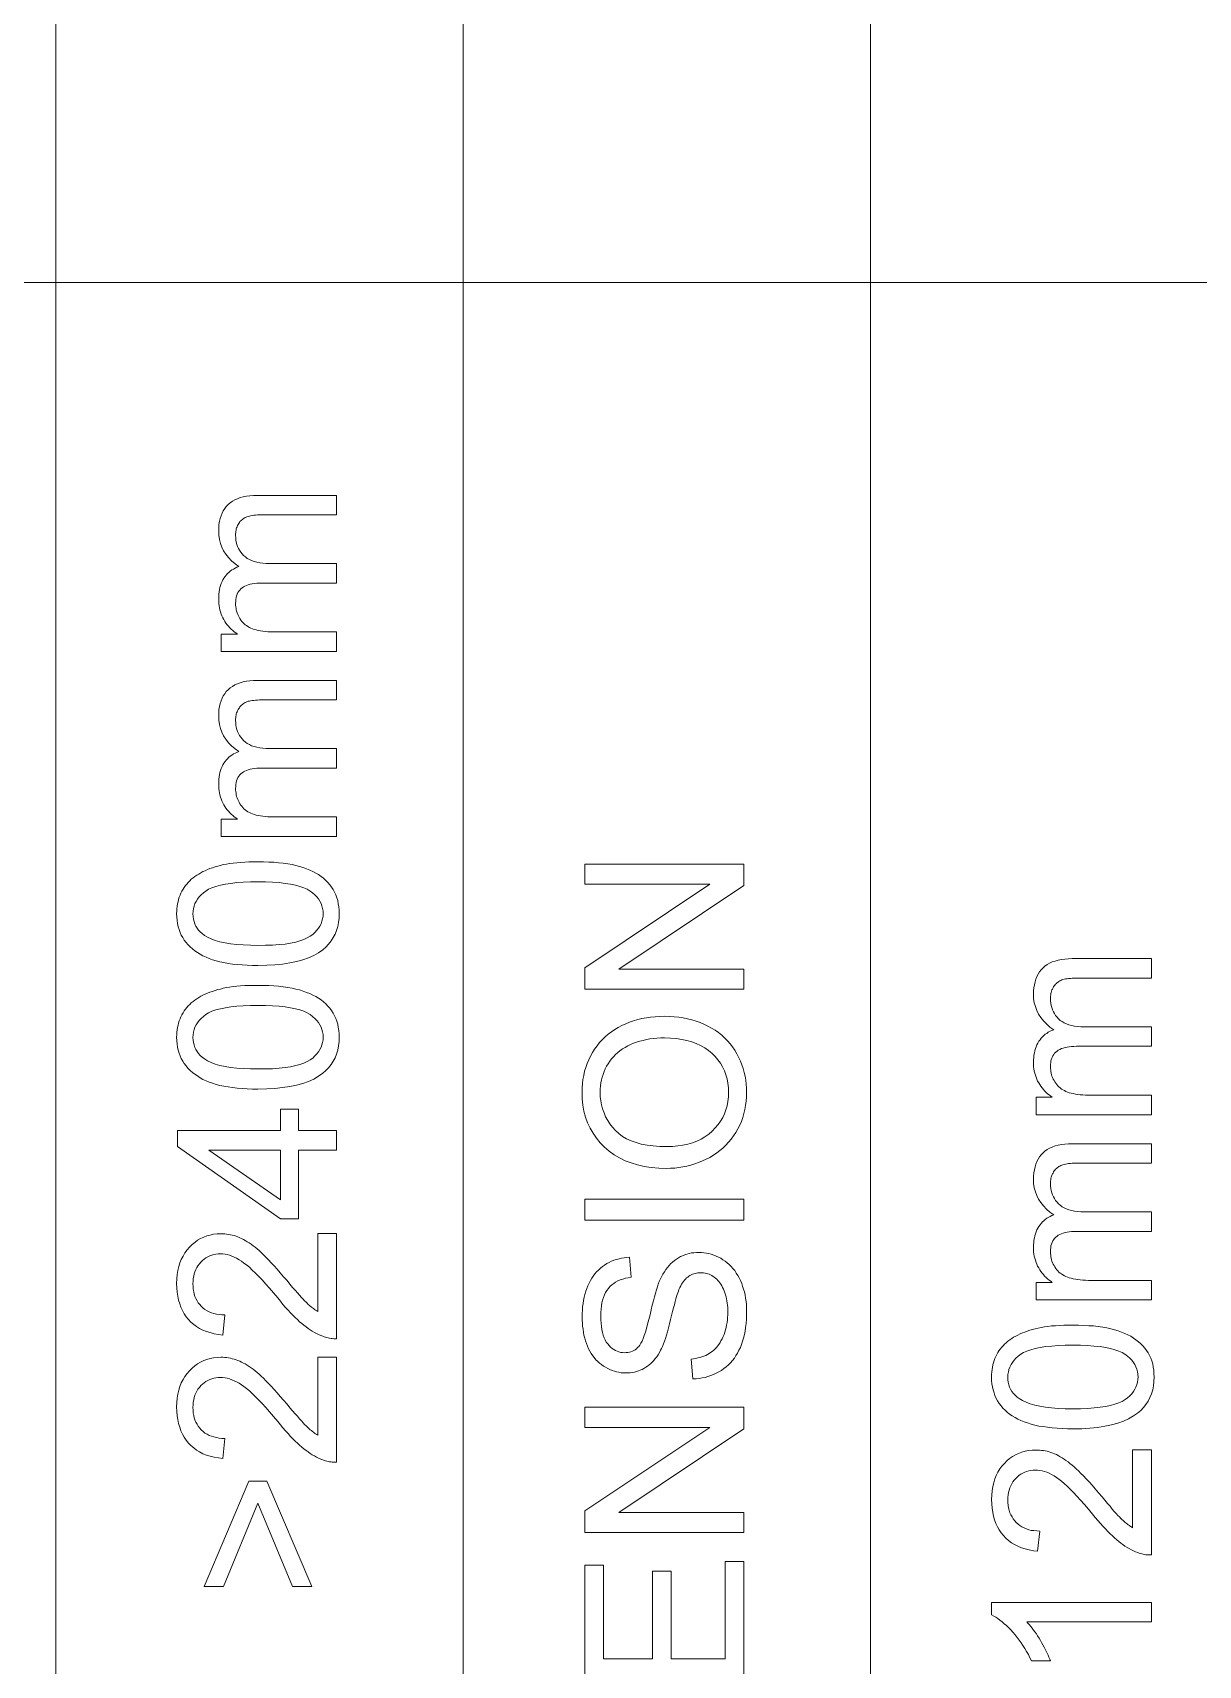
# Model space of a CAD drawing. Extents: x 23 to 417, y 3 to 294.
# Drawn here: x 210.13 to 217.45, y 16.53 to 26.79 of the extents above; entities that cross this region are included whole.
import ezdxf

# ---------------------------------------------------------------- set-up
doc = ezdxf.new("R2010")
doc.units = 0

msp = doc.modelspace()

# ---------------------------------------------------------------- linework, layer by layer
at = {"color": 7, "lineweight": 13}
for p, q in [((210.272, 10.222), (210.272, 50.222)), ((212.833, 10.222), (212.833, 50.222)), ((215.393, 10.222), (215.393, 50.222)), ((182.104, 25.222), (230.758, 25.222))]:
    msp.add_line(p, q, dxfattribs=at)
for points in [[(212.037, 22.903), (211.312, 22.903), (211.312, 23.012), (211.414, 23.012), (211.403, 23.019), (211.393, 23.027), (211.384, 23.035), (211.375, 23.043), (211.366, 23.052), (211.357, 23.061), (211.349, 23.071), (211.342, 23.081), (211.335, 23.092), (211.328, 23.103), (211.322, 23.115), (211.316, 23.126), (211.312, 23.138), (211.307, 23.151), (211.304, 23.164), (211.301, 23.177), (211.299, 23.19), (211.297, 23.204), (211.296, 23.218), (211.296, 23.232), (211.296, 23.248), (211.297, 23.263), (211.299, 23.278), (211.301, 23.292), (211.304, 23.305), (211.308, 23.318), (211.312, 23.33), (211.317, 23.342), (211.323, 23.353), (211.329, 23.364), (211.336, 23.374), (211.344, 23.383), (211.352, 23.392), (211.36, 23.4), (211.369, 23.408), (211.379, 23.415), (211.389, 23.421), (211.4, 23.427), (211.411, 23.432), (211.423, 23.437), (211.399, 23.454), (211.377, 23.473), (211.358, 23.493), (211.341, 23.514), (211.327, 23.536), (211.316, 23.558), (211.307, 23.582), (211.301, 23.607), (211.297, 23.633), (211.296, 23.66), (211.296, 23.681), (211.298, 23.701), (211.301, 23.721), (211.305, 23.739), (211.311, 23.756), (211.317, 23.772), (211.325, 23.787), (211.334, 23.801), (211.344, 23.814), (211.355, 23.826), (211.368, 23.837), (211.382, 23.847), (211.397, 23.856), (211.414, 23.863), (211.431, 23.87), (211.45, 23.875), (211.471, 23.879), (211.492, 23.882), (211.515, 23.884), (211.539, 23.884), (212.037, 23.884), (212.037, 23.762), (211.58, 23.762), (211.566, 23.762), (211.552, 23.762), (211.54, 23.761), (211.528, 23.76), (211.517, 23.759), (211.507, 23.758), (211.497, 23.756), (211.489, 23.754), (211.481, 23.752), (211.474, 23.75), (211.468, 23.747), (211.462, 23.745), (211.456, 23.741), (211.45, 23.737), (211.445, 23.733), (211.44, 23.729), (211.435, 23.724), (211.43, 23.719), (211.426, 23.713), (211.422, 23.707), (211.418, 23.7), (211.415, 23.694), (211.412, 23.687), (211.409, 23.68), (211.407, 23.673), (211.405, 23.665), (211.404, 23.657), (211.403, 23.65), (211.402, 23.641), (211.402, 23.633), (211.403, 23.618), (211.404, 23.604), (211.407, 23.59), (211.41, 23.576), (211.415, 23.563), (211.42, 23.551), (211.427, 23.539), (211.435, 23.527), (211.443, 23.517), (211.453, 23.506), (211.464, 23.497), (211.476, 23.488), (211.489, 23.48), (211.503, 23.474), (211.519, 23.468), (211.536, 23.464), (211.554, 23.46), (211.573, 23.458), (211.594, 23.456), (211.616, 23.456), (212.037, 23.456), (212.037, 23.333), (211.566, 23.333), (211.55, 23.333), (211.535, 23.332), (211.52, 23.33), (211.507, 23.328), (211.494, 23.325), (211.482, 23.322), (211.471, 23.318), (211.461, 23.314), (211.452, 23.309), (211.443, 23.303), (211.435, 23.297), (211.428, 23.289), (211.422, 23.281), (211.417, 23.273), (211.412, 23.263), (211.409, 23.253), (211.406, 23.242), (211.404, 23.23), (211.403, 23.218), (211.402, 23.205), (211.402, 23.194), (211.403, 23.184), (211.405, 23.174), (211.407, 23.165), (211.409, 23.155), (211.412, 23.145), (211.416, 23.136), (211.42, 23.127), (211.424, 23.118), (211.429, 23.109), (211.435, 23.1), (211.441, 23.092), (211.448, 23.085), (211.455, 23.078), (211.463, 23.071), (211.471, 23.065), (211.48, 23.059), (211.489, 23.054), (211.499, 23.049), (211.509, 23.045), (211.52, 23.041), (211.532, 23.038), (211.545, 23.035), (211.559, 23.032), (211.573, 23.03), (211.589, 23.028), (211.606, 23.027), (211.623, 23.026), (211.641, 23.026), (211.661, 23.025), (212.037, 23.025)], [(212.037, 21.739), (211.312, 21.739), (211.312, 21.849), (211.414, 21.849), (211.403, 21.856), (211.393, 21.863), (211.384, 21.871), (211.375, 21.88), (211.366, 21.888), (211.357, 21.898), (211.349, 21.907), (211.342, 21.918), (211.335, 21.928), (211.328, 21.939), (211.322, 21.951), (211.316, 21.963), (211.312, 21.975), (211.307, 21.987), (211.304, 22), (211.301, 22.013), (211.299, 22.026), (211.297, 22.04), (211.296, 22.054), (211.296, 22.068), (211.296, 22.084), (211.297, 22.099), (211.299, 22.114), (211.301, 22.128), (211.304, 22.142), (211.308, 22.154), (211.312, 22.167), (211.317, 22.179), (211.323, 22.19), (211.329, 22.2), (211.336, 22.21), (211.344, 22.22), (211.352, 22.228), (211.36, 22.237), (211.369, 22.244), (211.379, 22.251), (211.389, 22.258), (211.4, 22.263), (211.411, 22.268), (211.423, 22.273), (211.399, 22.291), (211.377, 22.309), (211.358, 22.329), (211.341, 22.35), (211.327, 22.372), (211.316, 22.395), (211.307, 22.419), (211.301, 22.444), (211.297, 22.47), (211.296, 22.497), (211.296, 22.518), (211.298, 22.538), (211.301, 22.557), (211.305, 22.575), (211.311, 22.592), (211.317, 22.608), (211.325, 22.623), (211.334, 22.637), (211.344, 22.65), (211.355, 22.662), (211.368, 22.673), (211.382, 22.683), (211.397, 22.692), (211.414, 22.7), (211.431, 22.706), (211.45, 22.711), (211.471, 22.715), (211.492, 22.718), (211.515, 22.72), (211.539, 22.72), (212.037, 22.72), (212.037, 22.598), (211.58, 22.598), (211.566, 22.598), (211.552, 22.598), (211.54, 22.597), (211.528, 22.596), (211.517, 22.595), (211.507, 22.594), (211.497, 22.592), (211.489, 22.591), (211.481, 22.589), (211.474, 22.586), (211.468, 22.584), (211.462, 22.581), (211.456, 22.577), (211.45, 22.574), (211.445, 22.57), (211.44, 22.565), (211.435, 22.56), (211.43, 22.555), (211.426, 22.549), (211.422, 22.543), (211.418, 22.537), (211.415, 22.53), (211.412, 22.523), (211.409, 22.516), (211.407, 22.509), (211.405, 22.501), (211.404, 22.494), (211.403, 22.486), (211.402, 22.478), (211.402, 22.469), (211.403, 22.454), (211.404, 22.44), (211.407, 22.426), (211.41, 22.412), (211.415, 22.399), (211.42, 22.387), (211.427, 22.375), (211.435, 22.364), (211.443, 22.353), (211.453, 22.343), (211.464, 22.333), (211.476, 22.324), (211.489, 22.317), (211.503, 22.31), (211.519, 22.305), (211.536, 22.3), (211.554, 22.297), (211.573, 22.294), (211.594, 22.293), (211.616, 22.292), (212.037, 22.292), (212.037, 22.169), (211.566, 22.169), (211.55, 22.169), (211.535, 22.168), (211.52, 22.167), (211.507, 22.164), (211.494, 22.162), (211.482, 22.158), (211.471, 22.155), (211.461, 22.15), (211.452, 22.145), (211.443, 22.139), (211.435, 22.133), (211.428, 22.126), (211.422, 22.118), (211.417, 22.109), (211.412, 22.1), (211.409, 22.089), (211.406, 22.078), (211.404, 22.067), (211.403, 22.054), (211.402, 22.041), (211.402, 22.031), (211.403, 22.021), (211.405, 22.011), (211.407, 22.001), (211.409, 21.991), (211.412, 21.982), (211.416, 21.972), (211.42, 21.963), (211.424, 21.954), (211.429, 21.945), (211.435, 21.937), (211.441, 21.929), (211.448, 21.921), (211.455, 21.914), (211.463, 21.907), (211.471, 21.901), (211.48, 21.895), (211.489, 21.89), (211.499, 21.886), (211.509, 21.881), (211.52, 21.878), (211.532, 21.874), (211.545, 21.871), (211.559, 21.869), (211.573, 21.867), (211.589, 21.865), (211.606, 21.863), (211.623, 21.862), (211.641, 21.862), (211.661, 21.862), (212.037, 21.862)], [(211.543, 20.928), (211.509, 20.928), (211.475, 20.929), (211.443, 20.931), (211.413, 20.934), (211.383, 20.937), (211.355, 20.941), (211.329, 20.946), (211.304, 20.951), (211.28, 20.957), (211.258, 20.964), (211.237, 20.972), (211.217, 20.98), (211.197, 20.989), (211.179, 20.999), (211.162, 21.01), (211.146, 21.021), (211.131, 21.033), (211.117, 21.045), (211.103, 21.059), (211.091, 21.073), (211.08, 21.087), (211.07, 21.103), (211.061, 21.119), (211.054, 21.136), (211.047, 21.154), (211.042, 21.172), (211.038, 21.192), (211.035, 21.212), (211.033, 21.232), (211.032, 21.254), (211.033, 21.27), (211.034, 21.285), (211.035, 21.3), (211.038, 21.315), (211.041, 21.329), (211.044, 21.343), (211.048, 21.357), (211.053, 21.37), (211.059, 21.383), (211.065, 21.395), (211.072, 21.407), (211.079, 21.418), (211.087, 21.43), (211.095, 21.44), (211.104, 21.45), (211.114, 21.46), (211.124, 21.47), (211.135, 21.479), (211.146, 21.487), (211.158, 21.495), (211.171, 21.503), (211.184, 21.51), (211.197, 21.518), (211.211, 21.524), (211.226, 21.531), (211.241, 21.537), (211.257, 21.542), (211.273, 21.548), (211.29, 21.553), (211.307, 21.557), (211.325, 21.562), (211.345, 21.565), (211.365, 21.569), (211.387, 21.572), (211.41, 21.574), (211.434, 21.576), (211.46, 21.578), (211.486, 21.579), (211.514, 21.58), (211.543, 21.58), (211.578, 21.58), (211.611, 21.578), (211.643, 21.577), (211.673, 21.574), (211.702, 21.571), (211.73, 21.567), (211.757, 21.562), (211.782, 21.557), (211.805, 21.551), (211.827, 21.544), (211.849, 21.536), (211.869, 21.528), (211.888, 21.519), (211.906, 21.509), (211.923, 21.499), (211.94, 21.487), (211.955, 21.476), (211.969, 21.463), (211.982, 21.45), (211.995, 21.436), (212.006, 21.421), (212.016, 21.405), (212.025, 21.389), (212.032, 21.372), (212.039, 21.354), (212.044, 21.336), (212.048, 21.316), (212.051, 21.296), (212.053, 21.275), (212.054, 21.254), (212.053, 21.226), (212.049, 21.198), (212.044, 21.173), (212.037, 21.148), (212.028, 21.125), (212.016, 21.103), (212.003, 21.082), (211.987, 21.062), (211.97, 21.044), (211.95, 21.027), (211.923, 21.008), (211.894, 20.991), (211.861, 20.976), (211.825, 20.963), (211.786, 20.953), (211.744, 20.944), (211.698, 20.937), (211.65, 20.932), (211.598, 20.929)], [(214.597, 20.778), (213.597, 20.778), (213.597, 20.913), (214.382, 21.439), (213.597, 21.439), (213.597, 21.566), (214.597, 21.566), (214.597, 21.43), (213.811, 20.905), (214.597, 20.905)], [(211.543, 21.054), (211.591, 21.055), (211.635, 21.056), (211.676, 21.059), (211.714, 21.063), (211.748, 21.068), (211.78, 21.075), (211.807, 21.082), (211.832, 21.091), (211.853, 21.101), (211.871, 21.112), (211.887, 21.123), (211.9, 21.136), (211.913, 21.149), (211.923, 21.162), (211.932, 21.176), (211.94, 21.19), (211.945, 21.206), (211.949, 21.221), (211.952, 21.237), (211.953, 21.254), (211.952, 21.27), (211.949, 21.287), (211.945, 21.302), (211.94, 21.317), (211.932, 21.332), (211.923, 21.346), (211.913, 21.359), (211.9, 21.372), (211.886, 21.384), (211.871, 21.396), (211.853, 21.407), (211.832, 21.417), (211.807, 21.425), (211.779, 21.433), (211.748, 21.439), (211.714, 21.444), (211.676, 21.449), (211.635, 21.451), (211.591, 21.453), (211.543, 21.454), (211.496, 21.453), (211.451, 21.451), (211.41, 21.449), (211.372, 21.444), (211.338, 21.439), (211.307, 21.433), (211.279, 21.425), (211.254, 21.417), (211.233, 21.407), (211.215, 21.396), (211.2, 21.384), (211.186, 21.372), (211.174, 21.359), (211.163, 21.345), (211.154, 21.331), (211.147, 21.317), (211.141, 21.301), (211.137, 21.286), (211.135, 21.269), (211.134, 21.252), (211.135, 21.236), (211.137, 21.22), (211.141, 21.205), (211.146, 21.19), (211.152, 21.176), (211.16, 21.163), (211.169, 21.151), (211.18, 21.139), (211.192, 21.128), (211.206, 21.117), (211.226, 21.105), (211.248, 21.095), (211.275, 21.085), (211.304, 21.077), (211.336, 21.07), (211.371, 21.064), (211.41, 21.06), (211.451, 21.057), (211.496, 21.055)], [(217.158, 19.989), (216.434, 19.989), (216.434, 20.099), (216.535, 20.099), (216.525, 20.106), (216.515, 20.114), (216.505, 20.121), (216.496, 20.13), (216.487, 20.139), (216.479, 20.148), (216.471, 20.158), (216.463, 20.168), (216.456, 20.179), (216.45, 20.19), (216.443, 20.201), (216.438, 20.213), (216.433, 20.225), (216.429, 20.238), (216.425, 20.25), (216.422, 20.263), (216.42, 20.277), (216.418, 20.29), (216.418, 20.304), (216.417, 20.319), (216.418, 20.334), (216.419, 20.35), (216.42, 20.364), (216.423, 20.378), (216.426, 20.392), (216.429, 20.405), (216.434, 20.417), (216.439, 20.429), (216.444, 20.44), (216.451, 20.451), (216.458, 20.461), (216.465, 20.47), (216.473, 20.479), (216.482, 20.487), (216.491, 20.495), (216.5, 20.501), (216.51, 20.508), (216.521, 20.514), (216.532, 20.519), (216.544, 20.523), (216.52, 20.541), (216.498, 20.56), (216.479, 20.58), (216.463, 20.6), (216.449, 20.622), (216.437, 20.645), (216.429, 20.669), (216.422, 20.694), (216.418, 20.72), (216.417, 20.747), (216.418, 20.768), (216.42, 20.788), (216.423, 20.807), (216.427, 20.825), (216.432, 20.842), (216.439, 20.858), (216.446, 20.873), (216.455, 20.888), (216.466, 20.901), (216.477, 20.913), (216.489, 20.924), (216.503, 20.934), (216.518, 20.942), (216.535, 20.95), (216.553, 20.956), (216.572, 20.961), (216.592, 20.966), (216.614, 20.968), (216.637, 20.97), (216.661, 20.971), (217.158, 20.971), (217.158, 20.849), (216.702, 20.849), (216.687, 20.849), (216.674, 20.848), (216.661, 20.848), (216.649, 20.847), (216.638, 20.846), (216.628, 20.844), (216.619, 20.843), (216.61, 20.841), (216.602, 20.839), (216.596, 20.837), (216.589, 20.834), (216.583, 20.831), (216.577, 20.828), (216.572, 20.824), (216.566, 20.82), (216.561, 20.815), (216.556, 20.81), (216.552, 20.805), (216.547, 20.799), (216.543, 20.793), (216.54, 20.787), (216.536, 20.78), (216.533, 20.774), (216.531, 20.767), (216.529, 20.759), (216.527, 20.752), (216.525, 20.744), (216.524, 20.736), (216.524, 20.728), (216.524, 20.72), (216.524, 20.705), (216.526, 20.69), (216.528, 20.676), (216.532, 20.663), (216.536, 20.65), (216.542, 20.637), (216.548, 20.625), (216.556, 20.614), (216.565, 20.603), (216.574, 20.593), (216.585, 20.583), (216.597, 20.575), (216.61, 20.567), (216.625, 20.561), (216.64, 20.555), (216.657, 20.55), (216.675, 20.547), (216.695, 20.544), (216.715, 20.543), (216.737, 20.542), (217.158, 20.542), (217.158, 20.42), (216.687, 20.42), (216.671, 20.419), (216.656, 20.418), (216.642, 20.417), (216.628, 20.415), (216.616, 20.412), (216.604, 20.409), (216.593, 20.405), (216.583, 20.4), (216.573, 20.395), (216.565, 20.39), (216.557, 20.383), (216.55, 20.376), (216.544, 20.368), (216.538, 20.359), (216.534, 20.35), (216.53, 20.34), (216.527, 20.329), (216.525, 20.317), (216.524, 20.305), (216.524, 20.291), (216.524, 20.281), (216.525, 20.271), (216.526, 20.261), (216.528, 20.251), (216.53, 20.241), (216.533, 20.232), (216.537, 20.223), (216.541, 20.213), (216.546, 20.204), (216.551, 20.196), (216.557, 20.187), (216.563, 20.179), (216.57, 20.171), (216.577, 20.164), (216.584, 20.158), (216.593, 20.151), (216.601, 20.146), (216.611, 20.141), (216.62, 20.136), (216.631, 20.132), (216.642, 20.128), (216.654, 20.125), (216.666, 20.122), (216.68, 20.119), (216.695, 20.117), (216.71, 20.115), (216.727, 20.114), (216.744, 20.113), (216.763, 20.112), (216.782, 20.112), (217.158, 20.112)], [(211.543, 20.151), (211.509, 20.151), (211.475, 20.152), (211.443, 20.154), (211.413, 20.157), (211.383, 20.16), (211.355, 20.164), (211.329, 20.169), (211.304, 20.174), (211.28, 20.18), (211.258, 20.187), (211.237, 20.195), (211.217, 20.203), (211.197, 20.212), (211.179, 20.222), (211.162, 20.233), (211.146, 20.244), (211.131, 20.256), (211.117, 20.268), (211.103, 20.282), (211.091, 20.296), (211.08, 20.311), (211.07, 20.326), (211.061, 20.342), (211.054, 20.359), (211.047, 20.377), (211.042, 20.396), (211.038, 20.415), (211.035, 20.435), (211.033, 20.455), (211.032, 20.477), (211.033, 20.493), (211.034, 20.508), (211.035, 20.523), (211.038, 20.538), (211.041, 20.552), (211.044, 20.566), (211.048, 20.58), (211.053, 20.593), (211.059, 20.606), (211.065, 20.618), (211.072, 20.63), (211.079, 20.642), (211.087, 20.653), (211.095, 20.663), (211.104, 20.674), (211.114, 20.683), (211.124, 20.693), (211.135, 20.702), (211.146, 20.71), (211.158, 20.718), (211.171, 20.726), (211.184, 20.734), (211.197, 20.741), (211.211, 20.747), (211.226, 20.754), (211.241, 20.76), (211.257, 20.765), (211.273, 20.771), (211.29, 20.776), (211.307, 20.78), (211.325, 20.785), (211.345, 20.789), (211.365, 20.792), (211.387, 20.795), (211.41, 20.797), (211.434, 20.799), (211.46, 20.801), (211.486, 20.802), (211.514, 20.803), (211.543, 20.803), (211.578, 20.803), (211.611, 20.801), (211.643, 20.8), (211.673, 20.797), (211.702, 20.794), (211.73, 20.79), (211.757, 20.785), (211.782, 20.78), (211.805, 20.774), (211.827, 20.767), (211.849, 20.759), (211.869, 20.751), (211.888, 20.742), (211.906, 20.732), (211.923, 20.722), (211.94, 20.711), (211.955, 20.699), (211.969, 20.686), (211.982, 20.673), (211.995, 20.659), (212.006, 20.644), (212.016, 20.628), (212.025, 20.612), (212.032, 20.595), (212.039, 20.577), (212.044, 20.559), (212.048, 20.539), (212.051, 20.519), (212.053, 20.498), (212.054, 20.477), (212.053, 20.449), (212.049, 20.422), (212.044, 20.396), (212.037, 20.371), (212.028, 20.348), (212.016, 20.326), (212.003, 20.305), (211.987, 20.285), (211.97, 20.267), (211.95, 20.25), (211.923, 20.231), (211.894, 20.214), (211.861, 20.199), (211.825, 20.186), (211.786, 20.176), (211.744, 20.167), (211.698, 20.16), (211.65, 20.155), (211.598, 20.152)], [(211.543, 20.277), (211.591, 20.278), (211.635, 20.279), (211.676, 20.282), (211.714, 20.286), (211.748, 20.291), (211.78, 20.298), (211.807, 20.305), (211.832, 20.314), (211.853, 20.324), (211.871, 20.335), (211.887, 20.346), (211.9, 20.359), (211.913, 20.372), (211.923, 20.385), (211.932, 20.399), (211.94, 20.414), (211.945, 20.429), (211.949, 20.444), (211.952, 20.46), (211.953, 20.477), (211.952, 20.494), (211.949, 20.51), (211.945, 20.525), (211.94, 20.54), (211.932, 20.555), (211.923, 20.569), (211.913, 20.582), (211.9, 20.595), (211.886, 20.607), (211.871, 20.619), (211.853, 20.63), (211.832, 20.64), (211.807, 20.649), (211.779, 20.656), (211.748, 20.662), (211.714, 20.668), (211.676, 20.672), (211.635, 20.674), (211.591, 20.676), (211.543, 20.677), (211.496, 20.676), (211.451, 20.674), (211.41, 20.672), (211.372, 20.668), (211.338, 20.662), (211.307, 20.656), (211.279, 20.649), (211.254, 20.64), (211.233, 20.63), (211.215, 20.619), (211.2, 20.607), (211.186, 20.595), (211.174, 20.582), (211.163, 20.568), (211.154, 20.554), (211.147, 20.54), (211.141, 20.525), (211.137, 20.509), (211.135, 20.492), (211.134, 20.476), (211.135, 20.459), (211.137, 20.443), (211.141, 20.428), (211.146, 20.413), (211.152, 20.399), (211.16, 20.386), (211.169, 20.374), (211.18, 20.362), (211.192, 20.351), (211.206, 20.34), (211.226, 20.328), (211.248, 20.318), (211.275, 20.308), (211.304, 20.3), (211.336, 20.293), (211.371, 20.287), (211.41, 20.283), (211.451, 20.28), (211.496, 20.278)], [(214.11, 19.652), (214.062, 19.654), (214.015, 19.658), (213.971, 19.664), (213.928, 19.674), (213.888, 19.686), (213.85, 19.7), (213.815, 19.718), (213.781, 19.738), (213.75, 19.76), (213.72, 19.786), (213.694, 19.813), (213.67, 19.842), (213.649, 19.873), (213.63, 19.905), (213.615, 19.939), (213.602, 19.974), (213.592, 20.011), (213.585, 20.05), (213.581, 20.09), (213.58, 20.131), (213.58, 20.158), (213.582, 20.185), (213.585, 20.212), (213.59, 20.237), (213.596, 20.263), (213.603, 20.287), (213.612, 20.312), (213.622, 20.335), (213.633, 20.358), (213.646, 20.381), (213.659, 20.402), (213.674, 20.423), (213.69, 20.443), (213.707, 20.461), (213.725, 20.479), (213.744, 20.495), (213.764, 20.51), (213.785, 20.525), (213.807, 20.538), (213.83, 20.55), (213.854, 20.561), (213.879, 20.571), (213.904, 20.58), (213.93, 20.588), (213.956, 20.594), (213.984, 20.599), (214.011, 20.603), (214.04, 20.606), (214.069, 20.608), (214.099, 20.609), (214.129, 20.608), (214.158, 20.606), (214.187, 20.603), (214.215, 20.599), (214.243, 20.593), (214.27, 20.586), (214.296, 20.578), (214.322, 20.569), (214.346, 20.559), (214.371, 20.547), (214.394, 20.534), (214.417, 20.521), (214.438, 20.506), (214.458, 20.49), (214.476, 20.473), (214.494, 20.455), (214.51, 20.436), (214.526, 20.416), (214.54, 20.395), (214.553, 20.373), (214.564, 20.351), (214.575, 20.327), (214.584, 20.304), (214.592, 20.28), (214.599, 20.256), (214.604, 20.232), (214.609, 20.207), (214.612, 20.182), (214.614, 20.156), (214.614, 20.13), (214.614, 20.102), (214.612, 20.075), (214.608, 20.048), (214.603, 20.022), (214.597, 19.997), (214.59, 19.972), (214.581, 19.947), (214.571, 19.924), (214.559, 19.901), (214.546, 19.878), (214.532, 19.856), (214.517, 19.836), (214.501, 19.816), (214.484, 19.798), (214.465, 19.78), (214.446, 19.764), (214.426, 19.749), (214.405, 19.735), (214.383, 19.721), (214.36, 19.709), (214.336, 19.699), (214.312, 19.689), (214.288, 19.68), (214.263, 19.673), (214.238, 19.667), (214.213, 19.661), (214.188, 19.657), (214.162, 19.654), (214.136, 19.653)], [(214.112, 19.789), (214.148, 19.79), (214.182, 19.793), (214.214, 19.797), (214.245, 19.804), (214.274, 19.813), (214.302, 19.824), (214.328, 19.836), (214.352, 19.851), (214.376, 19.867), (214.397, 19.886), (214.417, 19.906), (214.435, 19.927), (214.45, 19.949), (214.464, 19.972), (214.475, 19.995), (214.484, 20.02), (214.492, 20.046), (214.497, 20.073), (214.5, 20.101), (214.501, 20.13), (214.5, 20.159), (214.497, 20.187), (214.492, 20.215), (214.484, 20.241), (214.475, 20.266), (214.463, 20.29), (214.45, 20.313), (214.434, 20.335), (214.416, 20.356), (214.396, 20.376), (214.374, 20.394), (214.351, 20.41), (214.325, 20.425), (214.298, 20.437), (214.269, 20.448), (214.238, 20.457), (214.206, 20.463), (214.172, 20.468), (214.136, 20.471), (214.098, 20.472), (214.074, 20.472), (214.05, 20.47), (214.027, 20.468), (214.005, 20.466), (213.984, 20.462), (213.963, 20.457), (213.942, 20.452), (213.922, 20.446), (213.903, 20.439), (213.885, 20.431), (213.867, 20.422), (213.85, 20.413), (213.834, 20.403), (213.818, 20.392), (213.804, 20.38), (213.79, 20.368), (213.777, 20.354), (213.765, 20.34), (213.754, 20.326), (213.744, 20.31), (213.734, 20.294), (213.726, 20.278), (213.718, 20.261), (213.712, 20.243), (213.706, 20.226), (213.701, 20.208), (213.698, 20.189), (213.695, 20.171), (213.694, 20.151), (213.693, 20.132), (213.694, 20.104), (213.697, 20.077), (213.702, 20.051), (213.709, 20.026), (213.718, 20.001), (213.728, 19.977), (213.741, 19.954), (213.755, 19.932), (213.772, 19.911), (213.79, 19.89), (213.811, 19.871), (213.834, 19.853), (213.86, 19.838), (213.888, 19.825), (213.919, 19.814), (213.952, 19.805), (213.988, 19.798), (214.027, 19.793), (214.068, 19.79)], [(212.037, 19.767), (211.797, 19.767), (211.797, 19.334), (211.685, 19.334), (211.037, 19.79), (211.037, 19.89), (211.685, 19.89), (211.685, 20.025), (211.797, 20.025), (211.797, 19.89), (212.037, 19.89)], [(211.685, 19.767), (211.234, 19.767), (211.685, 19.454)], [(217.158, 18.825), (216.434, 18.825), (216.434, 18.935), (216.535, 18.935), (216.525, 18.942), (216.515, 18.95), (216.505, 18.958), (216.496, 18.966), (216.487, 18.975), (216.479, 18.984), (216.471, 18.994), (216.463, 19.004), (216.456, 19.015), (216.45, 19.026), (216.443, 19.037), (216.438, 19.049), (216.433, 19.061), (216.429, 19.074), (216.425, 19.087), (216.422, 19.1), (216.42, 19.113), (216.418, 19.127), (216.418, 19.141), (216.417, 19.155), (216.418, 19.171), (216.419, 19.186), (216.42, 19.201), (216.423, 19.215), (216.426, 19.228), (216.429, 19.241), (216.434, 19.253), (216.439, 19.265), (216.444, 19.276), (216.451, 19.287), (216.458, 19.297), (216.465, 19.306), (216.473, 19.315), (216.482, 19.323), (216.491, 19.331), (216.5, 19.338), (216.51, 19.344), (216.521, 19.35), (216.532, 19.355), (216.544, 19.36), (216.52, 19.377), (216.498, 19.396), (216.479, 19.416), (216.463, 19.437), (216.449, 19.458), (216.437, 19.481), (216.429, 19.505), (216.422, 19.53), (216.418, 19.556), (216.417, 19.583), (216.418, 19.604), (216.42, 19.624), (216.423, 19.643), (216.427, 19.662), (216.432, 19.679), (216.439, 19.695), (216.446, 19.71), (216.455, 19.724), (216.466, 19.737), (216.477, 19.749), (216.489, 19.76), (216.503, 19.77), (216.518, 19.779), (216.535, 19.786), (216.553, 19.793), (216.572, 19.798), (216.592, 19.802), (216.614, 19.805), (216.637, 19.806), (216.661, 19.807), (217.158, 19.807), (217.158, 19.685), (216.702, 19.685), (216.687, 19.685), (216.674, 19.684), (216.661, 19.684), (216.649, 19.683), (216.638, 19.682), (216.628, 19.681), (216.619, 19.679), (216.61, 19.677), (216.602, 19.675), (216.596, 19.673), (216.589, 19.67), (216.583, 19.667), (216.577, 19.664), (216.572, 19.66), (216.566, 19.656), (216.561, 19.652), (216.556, 19.647), (216.552, 19.641), (216.547, 19.636), (216.543, 19.63), (216.54, 19.623), (216.536, 19.617), (216.533, 19.61), (216.531, 19.603), (216.529, 19.596), (216.527, 19.588), (216.525, 19.58), (216.524, 19.572), (216.524, 19.564), (216.524, 19.556), (216.524, 19.541), (216.526, 19.526), (216.528, 19.513), (216.532, 19.499), (216.536, 19.486), (216.542, 19.474), (216.548, 19.462), (216.556, 19.45), (216.565, 19.439), (216.574, 19.429), (216.585, 19.42), (216.597, 19.411), (216.61, 19.403), (216.625, 19.397), (216.64, 19.391), (216.657, 19.387), (216.675, 19.383), (216.695, 19.381), (216.715, 19.379), (216.737, 19.379), (217.158, 19.379), (217.158, 19.256), (216.687, 19.256), (216.671, 19.256), (216.656, 19.255), (216.642, 19.253), (216.628, 19.251), (216.616, 19.248), (216.604, 19.245), (216.593, 19.241), (216.583, 19.237), (216.573, 19.232), (216.565, 19.226), (216.557, 19.219), (216.55, 19.212), (216.544, 19.204), (216.538, 19.196), (216.534, 19.186), (216.53, 19.176), (216.527, 19.165), (216.525, 19.153), (216.524, 19.141), (216.524, 19.128), (216.524, 19.117), (216.525, 19.107), (216.526, 19.097), (216.528, 19.087), (216.53, 19.078), (216.533, 19.068), (216.537, 19.059), (216.541, 19.05), (216.546, 19.041), (216.551, 19.032), (216.557, 19.023), (216.563, 19.015), (216.57, 19.008), (216.577, 19), (216.584, 18.994), (216.593, 18.988), (216.601, 18.982), (216.611, 18.977), (216.62, 18.972), (216.631, 18.968), (216.642, 18.964), (216.654, 18.961), (216.666, 18.958), (216.68, 18.955), (216.695, 18.953), (216.71, 18.951), (216.727, 18.95), (216.744, 18.949), (216.763, 18.948), (216.782, 18.948), (217.158, 18.948)], [(214.597, 19.327), (213.597, 19.327), (213.597, 19.459), (214.597, 19.459)], [(211.919, 19.242), (212.037, 19.242), (212.037, 18.581), (212.028, 18.581), (212.019, 18.581), (212.01, 18.582), (212.002, 18.583), (211.993, 18.584), (211.985, 18.586), (211.976, 18.588), (211.968, 18.59), (211.96, 18.593), (211.951, 18.596), (211.938, 18.601), (211.924, 18.607), (211.911, 18.613), (211.898, 18.621), (211.884, 18.628), (211.871, 18.637), (211.858, 18.646), (211.845, 18.655), (211.831, 18.666), (211.818, 18.676), (211.805, 18.688), (211.791, 18.701), (211.777, 18.714), (211.763, 18.729), (211.748, 18.744), (211.732, 18.761), (211.717, 18.778), (211.7, 18.797), (211.684, 18.817), (211.667, 18.837), (211.641, 18.869), (211.616, 18.898), (211.592, 18.925), (211.569, 18.951), (211.547, 18.974), (211.526, 18.995), (211.507, 19.013), (211.489, 19.03), (211.471, 19.045), (211.455, 19.057), (211.44, 19.068), (211.424, 19.078), (211.409, 19.087), (211.394, 19.094), (211.379, 19.1), (211.364, 19.106), (211.35, 19.11), (211.336, 19.112), (211.321, 19.114), (211.307, 19.115), (211.293, 19.114), (211.279, 19.113), (211.266, 19.11), (211.253, 19.106), (211.24, 19.102), (211.228, 19.096), (211.216, 19.089), (211.205, 19.081), (211.195, 19.072), (211.184, 19.062), (211.175, 19.052), (211.166, 19.04), (211.159, 19.028), (211.152, 19.016), (211.147, 19.002), (211.142, 18.988), (211.139, 18.974), (211.136, 18.959), (211.135, 18.943), (211.134, 18.926), (211.135, 18.909), (211.136, 18.892), (211.139, 18.876), (211.143, 18.861), (211.147, 18.847), (211.153, 18.833), (211.16, 18.82), (211.168, 18.807), (211.177, 18.796), (211.187, 18.785), (211.198, 18.774), (211.21, 18.765), (211.223, 18.757), (211.236, 18.75), (211.251, 18.744), (211.266, 18.74), (211.282, 18.736), (211.299, 18.733), (211.316, 18.731), (211.335, 18.731), (211.322, 18.604), (211.294, 18.608), (211.268, 18.612), (211.243, 18.619), (211.219, 18.626), (211.197, 18.635), (211.176, 18.646), (211.157, 18.658), (211.139, 18.671), (211.122, 18.686), (211.106, 18.702), (211.092, 18.719), (211.08, 18.738), (211.069, 18.758), (211.059, 18.779), (211.051, 18.801), (211.044, 18.824), (211.039, 18.849), (211.035, 18.874), (211.033, 18.901), (211.032, 18.929), (211.033, 18.957), (211.036, 18.984), (211.04, 19.01), (211.045, 19.035), (211.052, 19.058), (211.061, 19.08), (211.072, 19.101), (211.084, 19.121), (211.097, 19.14), (211.112, 19.157), (211.129, 19.173), (211.146, 19.187), (211.164, 19.2), (211.182, 19.211), (211.202, 19.22), (211.222, 19.227), (211.243, 19.233), (211.264, 19.238), (211.287, 19.24), (211.31, 19.241), (211.322, 19.241), (211.334, 19.24), (211.346, 19.239), (211.358, 19.237), (211.37, 19.235), (211.381, 19.232), (211.393, 19.229), (211.405, 19.225), (211.416, 19.221), (211.428, 19.216), (211.44, 19.211), (211.452, 19.205), (211.463, 19.199), (211.475, 19.191), (211.488, 19.184), (211.5, 19.175), (211.512, 19.166), (211.525, 19.156), (211.537, 19.146), (211.55, 19.135), (211.564, 19.123), (211.578, 19.109), (211.593, 19.094), (211.609, 19.077), (211.626, 19.059), (211.644, 19.039), (211.663, 19.018), (211.683, 18.995), (211.704, 18.971), (211.726, 18.946), (211.744, 18.924), (211.761, 18.904), (211.776, 18.886), (211.791, 18.87), (211.804, 18.855), (211.816, 18.841), (211.827, 18.83), (211.836, 18.819), (211.845, 18.811), (211.852, 18.804), (211.859, 18.797), (211.865, 18.792), (211.872, 18.786), (211.879, 18.78), (211.885, 18.775), (211.892, 18.77), (211.899, 18.765), (211.905, 18.76), (211.912, 18.756), (211.919, 18.752)], [(214.276, 18.328), (214.265, 18.452), (214.28, 18.454), (214.294, 18.457), (214.308, 18.46), (214.321, 18.463), (214.333, 18.467), (214.345, 18.471), (214.357, 18.476), (214.368, 18.482), (214.378, 18.487), (214.388, 18.494), (214.398, 18.5), (214.407, 18.508), (214.415, 18.516), (214.424, 18.525), (214.432, 18.535), (214.439, 18.545), (214.447, 18.557), (214.453, 18.568), (214.46, 18.581), (214.466, 18.594), (214.472, 18.608), (214.477, 18.622), (214.481, 18.637), (214.485, 18.652), (214.488, 18.667), (214.491, 18.682), (214.493, 18.698), (214.494, 18.714), (214.495, 18.731), (214.496, 18.748), (214.495, 18.763), (214.495, 18.777), (214.494, 18.792), (214.492, 18.805), (214.49, 18.819), (214.488, 18.832), (214.485, 18.845), (214.481, 18.857), (214.477, 18.87), (214.473, 18.881), (214.468, 18.893), (214.463, 18.903), (214.458, 18.914), (214.452, 18.923), (214.446, 18.932), (214.44, 18.94), (214.433, 18.948), (214.426, 18.955), (214.419, 18.962), (214.411, 18.968), (214.403, 18.973), (214.395, 18.978), (214.387, 18.982), (214.379, 18.986), (214.37, 18.989), (214.362, 18.991), (214.353, 18.993), (214.344, 18.995), (214.335, 18.996), (214.326, 18.996), (214.316, 18.996), (214.307, 18.995), (214.299, 18.994), (214.29, 18.992), (214.282, 18.989), (214.274, 18.986), (214.266, 18.983), (214.258, 18.979), (214.251, 18.974), (214.244, 18.969), (214.237, 18.963), (214.23, 18.956), (214.224, 18.949), (214.217, 18.941), (214.211, 18.933), (214.205, 18.923), (214.2, 18.913), (214.195, 18.902), (214.189, 18.891), (214.185, 18.879), (214.181, 18.87), (214.178, 18.859), (214.174, 18.846), (214.169, 18.831), (214.165, 18.814), (214.16, 18.795), (214.154, 18.775), (214.148, 18.752), (214.142, 18.727), (214.136, 18.701), (214.129, 18.674), (214.123, 18.649), (214.116, 18.625), (214.11, 18.604), (214.104, 18.583), (214.097, 18.565), (214.091, 18.548), (214.085, 18.533), (214.079, 18.519), (214.073, 18.508), (214.066, 18.494), (214.058, 18.48), (214.049, 18.468), (214.04, 18.456), (214.031, 18.445), (214.022, 18.435), (214.012, 18.425), (214.002, 18.416), (213.991, 18.408), (213.98, 18.401), (213.969, 18.394), (213.958, 18.388), (213.946, 18.383), (213.934, 18.378), (213.921, 18.374), (213.909, 18.371), (213.896, 18.369), (213.883, 18.367), (213.869, 18.366), (213.856, 18.366), (213.841, 18.366), (213.826, 18.367), (213.811, 18.37), (213.797, 18.373), (213.783, 18.376), (213.769, 18.381), (213.755, 18.387), (213.741, 18.393), (213.728, 18.401), (213.714, 18.409), (213.701, 18.418), (213.689, 18.427), (213.678, 18.438), (213.667, 18.449), (213.656, 18.462), (213.647, 18.474), (213.638, 18.488), (213.629, 18.503), (213.621, 18.518), (213.614, 18.534), (213.608, 18.551), (213.602, 18.568), (213.597, 18.585), (213.592, 18.603), (213.589, 18.621), (213.586, 18.64), (213.583, 18.659), (213.582, 18.678), (213.581, 18.698), (213.58, 18.718), (213.581, 18.74), (213.582, 18.761), (213.583, 18.782), (213.586, 18.802), (213.589, 18.822), (213.593, 18.842), (213.598, 18.86), (213.603, 18.879), (213.609, 18.897), (213.616, 18.914), (213.624, 18.93), (213.632, 18.946), (213.641, 18.961), (213.65, 18.975), (213.66, 18.989), (213.671, 19.002), (213.683, 19.013), (213.695, 19.025), (213.708, 19.035), (213.721, 19.044), (213.736, 19.053), (213.75, 19.061), (213.765, 19.068), (213.78, 19.074), (213.796, 19.08), (213.812, 19.084), (213.828, 19.088), (213.845, 19.09), (213.862, 19.092), (213.879, 19.094), (213.889, 18.967), (213.87, 18.964), (213.852, 18.961), (213.836, 18.956), (213.82, 18.951), (213.805, 18.944), (213.791, 18.937), (213.779, 18.928), (213.767, 18.919), (213.755, 18.909), (213.745, 18.897), (213.736, 18.885), (213.728, 18.872), (213.721, 18.857), (213.714, 18.841), (213.709, 18.824), (213.705, 18.806), (213.701, 18.787), (213.699, 18.767), (213.697, 18.746), (213.697, 18.723), (213.697, 18.7), (213.699, 18.678), (213.701, 18.657), (213.704, 18.638), (213.708, 18.619), (213.713, 18.603), (213.718, 18.587), (213.725, 18.573), (213.732, 18.56), (213.741, 18.548), (213.75, 18.538), (213.759, 18.528), (213.769, 18.52), (213.779, 18.513), (213.789, 18.507), (213.8, 18.502), (213.811, 18.498), (213.823, 18.495), (213.835, 18.494), (213.847, 18.493), (213.858, 18.494), (213.868, 18.495), (213.878, 18.497), (213.887, 18.499), (213.896, 18.503), (213.905, 18.507), (213.913, 18.512), (213.921, 18.518), (213.928, 18.525), (213.936, 18.532), (213.943, 18.541), (213.95, 18.552), (213.957, 18.566), (213.964, 18.582), (213.971, 18.601), (213.978, 18.622), (213.985, 18.646), (213.992, 18.672), (214, 18.701), (214.007, 18.732), (214.014, 18.763), (214.021, 18.792), (214.028, 18.819), (214.035, 18.845), (214.041, 18.868), (214.047, 18.889), (214.053, 18.908), (214.059, 18.925), (214.065, 18.94), (214.071, 18.953), (214.079, 18.97), (214.088, 18.986), (214.097, 19.001), (214.106, 19.016), (214.116, 19.029), (214.127, 19.041), (214.138, 19.053), (214.149, 19.063), (214.161, 19.073), (214.173, 19.082), (214.185, 19.09), (214.198, 19.097), (214.211, 19.103), (214.225, 19.109), (214.239, 19.113), (214.253, 19.117), (214.268, 19.12), (214.283, 19.122), (214.299, 19.123), (214.315, 19.124), (214.331, 19.123), (214.346, 19.122), (214.362, 19.119), (214.377, 19.116), (214.392, 19.112), (214.407, 19.107), (214.422, 19.101), (214.437, 19.094), (214.451, 19.087), (214.465, 19.078), (214.479, 19.068), (214.492, 19.058), (214.505, 19.047), (214.517, 19.035), (214.528, 19.022), (214.539, 19.009), (214.549, 18.994), (214.558, 18.979), (214.567, 18.963), (214.575, 18.947), (214.583, 18.929), (214.589, 18.911), (214.595, 18.893), (214.6, 18.875), (214.605, 18.856), (214.608, 18.836), (214.611, 18.816), (214.613, 18.796), (214.614, 18.775), (214.614, 18.754), (214.614, 18.727), (214.613, 18.701), (214.611, 18.676), (214.608, 18.652), (214.604, 18.629), (214.6, 18.607), (214.595, 18.585), (214.589, 18.565), (214.582, 18.545), (214.575, 18.526), (214.566, 18.508), (214.557, 18.491), (214.547, 18.475), (214.537, 18.459), (214.525, 18.444), (214.513, 18.43), (214.5, 18.417), (214.486, 18.405), (214.471, 18.393), (214.456, 18.382), (214.44, 18.372), (214.423, 18.364), (214.406, 18.356), (214.389, 18.349), (214.371, 18.343), (214.353, 18.338), (214.334, 18.334), (214.315, 18.331), (214.296, 18.329)], [(216.665, 18.014), (216.63, 18.015), (216.597, 18.016), (216.565, 18.018), (216.534, 18.02), (216.505, 18.024), (216.477, 18.028), (216.45, 18.032), (216.425, 18.038), (216.402, 18.044), (216.379, 18.051), (216.358, 18.059), (216.338, 18.067), (216.319, 18.076), (216.301, 18.086), (216.284, 18.096), (216.267, 18.107), (216.252, 18.119), (216.238, 18.132), (216.225, 18.145), (216.213, 18.159), (216.201, 18.174), (216.191, 18.19), (216.183, 18.206), (216.175, 18.223), (216.169, 18.241), (216.163, 18.259), (216.159, 18.278), (216.156, 18.298), (216.154, 18.319), (216.154, 18.34), (216.154, 18.356), (216.155, 18.372), (216.157, 18.387), (216.159, 18.402), (216.162, 18.416), (216.166, 18.43), (216.17, 18.443), (216.175, 18.457), (216.18, 18.469), (216.186, 18.482), (216.193, 18.494), (216.2, 18.505), (216.208, 18.516), (216.217, 18.527), (216.226, 18.537), (216.235, 18.547), (216.246, 18.556), (216.256, 18.565), (216.268, 18.574), (216.28, 18.582), (216.292, 18.59), (216.305, 18.597), (216.319, 18.604), (216.333, 18.611), (216.347, 18.617), (216.363, 18.623), (216.378, 18.629), (216.394, 18.634), (216.411, 18.639), (216.428, 18.644), (216.447, 18.648), (216.466, 18.652), (216.487, 18.655), (216.508, 18.658), (216.531, 18.661), (216.556, 18.663), (216.581, 18.664), (216.608, 18.666), (216.636, 18.666), (216.665, 18.667), (216.699, 18.666), (216.732, 18.665), (216.764, 18.663), (216.795, 18.661), (216.824, 18.657), (216.852, 18.654), (216.878, 18.649), (216.903, 18.643), (216.927, 18.637), (216.949, 18.63), (216.97, 18.623), (216.99, 18.614), (217.009, 18.605), (217.028, 18.596), (217.045, 18.585), (217.061, 18.574), (217.076, 18.562), (217.09, 18.55), (217.104, 18.536), (217.116, 18.522), (217.127, 18.507), (217.137, 18.492), (217.146, 18.476), (217.154, 18.459), (217.16, 18.441), (217.166, 18.422), (217.17, 18.403), (217.173, 18.383), (217.174, 18.362), (217.175, 18.34), (217.174, 18.312), (217.171, 18.285), (217.166, 18.259), (217.158, 18.235), (217.149, 18.211), (217.138, 18.189), (217.124, 18.168), (217.109, 18.149), (217.091, 18.13), (217.071, 18.113), (217.045, 18.095), (217.015, 18.078), (216.982, 18.063), (216.946, 18.05), (216.907, 18.039), (216.865, 18.03), (216.82, 18.023), (216.771, 18.018), (216.72, 18.015)], [(216.665, 18.141), (216.712, 18.141), (216.757, 18.143), (216.798, 18.146), (216.835, 18.15), (216.87, 18.155), (216.901, 18.161), (216.929, 18.169), (216.953, 18.177), (216.975, 18.187), (216.993, 18.198), (217.008, 18.21), (217.022, 18.222), (217.034, 18.235), (217.045, 18.249), (217.054, 18.263), (217.061, 18.277), (217.067, 18.292), (217.071, 18.308), (217.073, 18.324), (217.074, 18.34), (217.073, 18.357), (217.071, 18.373), (217.067, 18.389), (217.061, 18.404), (217.054, 18.418), (217.045, 18.432), (217.034, 18.446), (217.022, 18.459), (217.008, 18.471), (216.992, 18.483), (216.974, 18.494), (216.953, 18.503), (216.928, 18.512), (216.901, 18.52), (216.869, 18.526), (216.835, 18.531), (216.797, 18.535), (216.756, 18.538), (216.712, 18.54), (216.665, 18.54), (216.617, 18.54), (216.573, 18.538), (216.532, 18.535), (216.494, 18.531), (216.459, 18.526), (216.428, 18.52), (216.4, 18.512), (216.376, 18.503), (216.355, 18.494), (216.337, 18.483), (216.321, 18.471), (216.307, 18.458), (216.295, 18.446), (216.285, 18.432), (216.276, 18.418), (216.269, 18.403), (216.263, 18.388), (216.259, 18.372), (216.256, 18.356), (216.256, 18.339), (216.256, 18.323), (216.258, 18.307), (216.262, 18.291), (216.267, 18.277), (216.273, 18.263), (216.281, 18.25), (216.291, 18.237), (216.301, 18.226), (216.314, 18.214), (216.327, 18.204), (216.347, 18.192), (216.37, 18.181), (216.396, 18.172), (216.425, 18.163), (216.457, 18.156), (216.493, 18.151), (216.531, 18.146), (216.572, 18.143), (216.617, 18.141)], [(211.919, 18.465), (212.037, 18.465), (212.037, 17.804), (212.028, 17.804), (212.019, 17.804), (212.01, 17.805), (212.002, 17.806), (211.993, 17.807), (211.985, 17.809), (211.976, 17.811), (211.968, 17.813), (211.96, 17.816), (211.951, 17.819), (211.938, 17.824), (211.924, 17.83), (211.911, 17.837), (211.898, 17.844), (211.884, 17.851), (211.871, 17.86), (211.858, 17.869), (211.845, 17.878), (211.831, 17.889), (211.818, 17.899), (211.805, 17.911), (211.791, 17.924), (211.777, 17.937), (211.763, 17.952), (211.748, 17.967), (211.732, 17.984), (211.717, 18.002), (211.7, 18.02), (211.684, 18.04), (211.667, 18.06), (211.641, 18.092), (211.616, 18.121), (211.592, 18.148), (211.569, 18.174), (211.547, 18.197), (211.526, 18.218), (211.507, 18.237), (211.489, 18.253), (211.471, 18.268), (211.455, 18.28), (211.44, 18.291), (211.424, 18.301), (211.409, 18.31), (211.394, 18.317), (211.379, 18.323), (211.364, 18.329), (211.35, 18.333), (211.336, 18.335), (211.321, 18.337), (211.307, 18.338), (211.293, 18.337), (211.279, 18.336), (211.266, 18.333), (211.253, 18.329), (211.24, 18.325), (211.228, 18.319), (211.216, 18.312), (211.205, 18.304), (211.195, 18.295), (211.184, 18.286), (211.175, 18.275), (211.166, 18.263), (211.159, 18.251), (211.152, 18.239), (211.147, 18.225), (211.142, 18.212), (211.139, 18.197), (211.136, 18.182), (211.135, 18.166), (211.134, 18.149), (211.135, 18.132), (211.136, 18.115), (211.139, 18.099), (211.143, 18.084), (211.147, 18.07), (211.153, 18.056), (211.16, 18.043), (211.168, 18.03), (211.177, 18.019), (211.187, 18.008), (211.198, 17.997), (211.21, 17.988), (211.223, 17.98), (211.236, 17.973), (211.251, 17.968), (211.266, 17.963), (211.282, 17.959), (211.299, 17.956), (211.316, 17.954), (211.335, 17.954), (211.322, 17.828), (211.294, 17.831), (211.268, 17.836), (211.243, 17.842), (211.219, 17.849), (211.197, 17.858), (211.176, 17.869), (211.157, 17.881), (211.139, 17.894), (211.122, 17.909), (211.106, 17.925), (211.092, 17.943), (211.08, 17.961), (211.069, 17.981), (211.059, 18.002), (211.051, 18.024), (211.044, 18.047), (211.039, 18.072), (211.035, 18.097), (211.033, 18.124), (211.032, 18.152), (211.033, 18.18), (211.036, 18.207), (211.04, 18.233), (211.045, 18.258), (211.052, 18.281), (211.061, 18.303), (211.072, 18.324), (211.084, 18.344), (211.097, 18.363), (211.112, 18.38), (211.129, 18.396), (211.146, 18.41), (211.164, 18.423), (211.182, 18.434), (211.202, 18.443), (211.222, 18.451), (211.243, 18.456), (211.264, 18.461), (211.287, 18.463), (211.31, 18.464), (211.322, 18.464), (211.334, 18.463), (211.346, 18.462), (211.358, 18.46), (211.37, 18.458), (211.381, 18.455), (211.393, 18.452), (211.405, 18.448), (211.416, 18.444), (211.428, 18.439), (211.44, 18.434), (211.452, 18.428), (211.463, 18.422), (211.475, 18.415), (211.488, 18.407), (211.5, 18.398), (211.512, 18.389), (211.525, 18.379), (211.537, 18.369), (211.55, 18.358), (211.564, 18.346), (211.578, 18.332), (211.593, 18.317), (211.609, 18.3), (211.626, 18.282), (211.644, 18.262), (211.663, 18.241), (211.683, 18.218), (211.704, 18.194), (211.726, 18.169), (211.744, 18.147), (211.761, 18.128), (211.776, 18.109), (211.791, 18.093), (211.804, 18.078), (211.816, 18.064), (211.827, 18.053), (211.836, 18.042), (211.845, 18.034), (211.852, 18.027), (211.859, 18.021), (211.865, 18.015), (211.872, 18.009), (211.879, 18.003), (211.885, 17.998), (211.892, 17.993), (211.899, 17.988), (211.905, 17.983), (211.912, 17.979), (211.919, 17.975)], [(214.597, 17.362), (213.597, 17.362), (213.597, 17.498), (214.382, 18.023), (213.597, 18.023), (213.597, 18.15), (214.597, 18.15), (214.597, 18.014), (213.811, 17.489), (214.597, 17.489)], [(217.04, 17.883), (217.158, 17.883), (217.158, 17.222), (217.149, 17.222), (217.14, 17.222), (217.132, 17.222), (217.123, 17.223), (217.114, 17.225), (217.106, 17.226), (217.098, 17.228), (217.089, 17.231), (217.081, 17.233), (217.073, 17.236), (217.059, 17.241), (217.046, 17.247), (217.032, 17.254), (217.019, 17.261), (217.006, 17.269), (216.992, 17.277), (216.979, 17.286), (216.966, 17.296), (216.953, 17.306), (216.94, 17.317), (216.926, 17.329), (216.913, 17.341), (216.899, 17.355), (216.884, 17.369), (216.869, 17.385), (216.854, 17.401), (216.838, 17.419), (216.822, 17.438), (216.805, 17.457), (216.788, 17.478), (216.762, 17.509), (216.737, 17.539), (216.713, 17.566), (216.69, 17.591), (216.668, 17.614), (216.648, 17.635), (216.628, 17.654), (216.61, 17.671), (216.593, 17.685), (216.576, 17.698), (216.561, 17.709), (216.546, 17.719), (216.53, 17.727), (216.515, 17.735), (216.5, 17.741), (216.486, 17.746), (216.471, 17.75), (216.457, 17.753), (216.443, 17.755), (216.429, 17.755), (216.414, 17.755), (216.4, 17.753), (216.387, 17.751), (216.374, 17.747), (216.362, 17.742), (216.349, 17.736), (216.338, 17.73), (216.327, 17.722), (216.316, 17.713), (216.306, 17.703), (216.296, 17.692), (216.288, 17.681), (216.28, 17.669), (216.274, 17.656), (216.268, 17.643), (216.264, 17.629), (216.26, 17.614), (216.258, 17.599), (216.256, 17.583), (216.256, 17.567), (216.256, 17.55), (216.258, 17.533), (216.26, 17.517), (216.264, 17.502), (216.269, 17.487), (216.275, 17.473), (216.282, 17.46), (216.29, 17.448), (216.299, 17.436), (216.309, 17.425), (216.32, 17.415), (216.332, 17.406), (216.344, 17.398), (216.358, 17.391), (216.372, 17.385), (216.387, 17.38), (216.403, 17.376), (216.42, 17.374), (216.438, 17.372), (216.456, 17.371), (216.443, 17.245), (216.416, 17.248), (216.389, 17.253), (216.364, 17.259), (216.341, 17.267), (216.319, 17.276), (216.298, 17.286), (216.278, 17.298), (216.26, 17.312), (216.243, 17.326), (216.228, 17.343), (216.214, 17.36), (216.201, 17.379), (216.19, 17.398), (216.181, 17.419), (216.172, 17.442), (216.166, 17.465), (216.161, 17.489), (216.157, 17.515), (216.155, 17.542), (216.154, 17.57), (216.155, 17.598), (216.157, 17.625), (216.161, 17.651), (216.167, 17.675), (216.174, 17.699), (216.183, 17.721), (216.193, 17.742), (216.205, 17.762), (216.219, 17.78), (216.234, 17.797), (216.25, 17.813), (216.267, 17.828), (216.285, 17.84), (216.304, 17.851), (216.323, 17.86), (216.343, 17.868), (216.364, 17.874), (216.386, 17.878), (216.408, 17.881), (216.432, 17.881), (216.443, 17.881), (216.455, 17.88), (216.467, 17.879), (216.479, 17.877), (216.491, 17.875), (216.503, 17.873), (216.515, 17.869), (216.526, 17.866), (216.538, 17.861), (216.55, 17.857), (216.561, 17.852), (216.573, 17.846), (216.585, 17.839), (216.597, 17.832), (216.609, 17.824), (216.621, 17.816), (216.634, 17.807), (216.646, 17.797), (216.659, 17.786), (216.672, 17.775), (216.685, 17.763), (216.699, 17.75), (216.714, 17.734), (216.731, 17.718), (216.748, 17.7), (216.766, 17.68), (216.785, 17.659), (216.805, 17.636), (216.826, 17.612), (216.848, 17.586), (216.866, 17.565), (216.882, 17.545), (216.898, 17.527), (216.912, 17.51), (216.925, 17.495), (216.937, 17.482), (216.948, 17.47), (216.958, 17.46), (216.966, 17.451), (216.973, 17.444), (216.98, 17.438), (216.987, 17.432), (216.993, 17.426), (217, 17.421), (217.007, 17.415), (217.013, 17.41), (217.02, 17.406), (217.027, 17.401), (217.033, 17.397), (217.04, 17.392)], [(211.599, 17.685), (211.882, 17.023), (211.76, 17.023), (211.543, 17.547), (211.327, 17.023), (211.205, 17.023), (211.485, 17.685)], [(214.597, 16.435), (213.597, 16.435), (213.597, 17.158), (213.715, 17.158), (213.715, 16.567), (214.022, 16.567), (214.022, 17.12), (214.139, 17.12), (214.139, 16.567), (214.479, 16.567), (214.479, 17.181), (214.597, 17.181)], [(217.158, 16.923), (217.158, 16.8), (216.376, 16.8), (216.384, 16.791), (216.392, 16.781), (216.401, 16.771), (216.409, 16.76), (216.418, 16.749), (216.426, 16.737), (216.435, 16.725), (216.443, 16.712), (216.452, 16.698), (216.46, 16.684), (216.468, 16.67), (216.476, 16.656), (216.484, 16.642), (216.491, 16.629), (216.497, 16.616), (216.503, 16.603), (216.509, 16.59), (216.514, 16.578), (216.519, 16.566), (216.524, 16.555), (216.405, 16.555), (216.395, 16.575), (216.385, 16.595), (216.374, 16.614), (216.363, 16.633), (216.351, 16.651), (216.339, 16.669), (216.327, 16.686), (216.314, 16.703), (216.301, 16.719), (216.288, 16.735), (216.274, 16.75), (216.26, 16.764), (216.247, 16.777), (216.233, 16.789), (216.22, 16.801), (216.206, 16.811), (216.193, 16.821), (216.18, 16.829), (216.167, 16.837), (216.154, 16.844), (216.154, 16.923)]]:
    msp.add_lwpolyline(points, close=True, dxfattribs=at)

doc.saveas('drawing.dxf')
